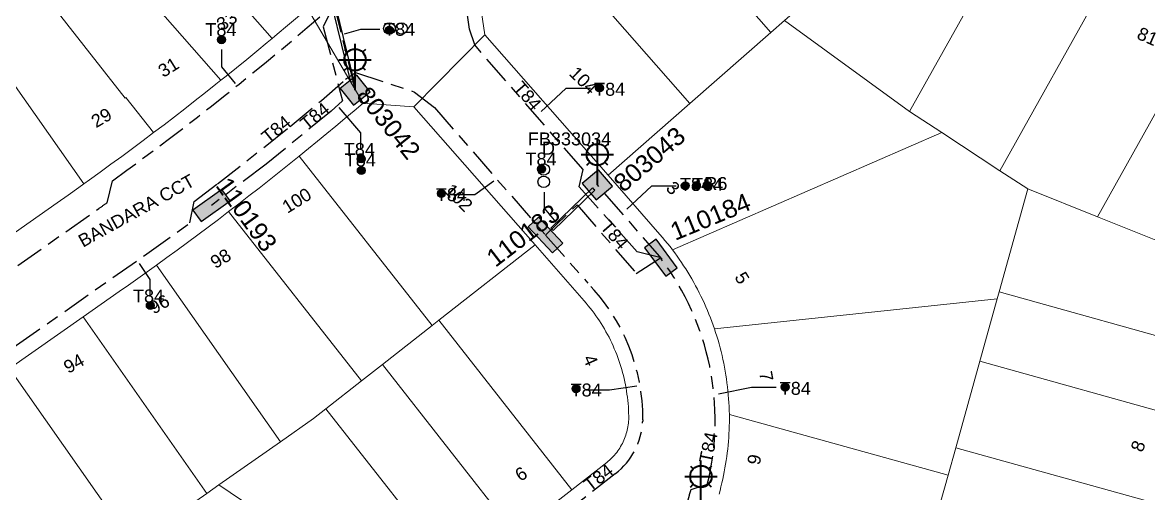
# Model space of a CAD drawing. Header units: metres. Extents: x 289087 to 291245, y 6227587 to 6229773.
# Drawn here: x 290160.7 to 290317.4, y 6228566.2 to 6228631.8 of the extents above; entities that cross this region are included whole.
import ezdxf
from ezdxf.enums import TextEntityAlignment as Align

# ---------------------------------------------------------------- set-up
doc = ezdxf.new("R2010")
doc.units = ezdxf.units.M
doc.linetypes.add('Cable Exist UG', pattern=[8.2, 4, -1.2, 1.8, -1.2])
for name, color, linetype in [('_User Ducts Config', 7, 'Continuous'), ('Duct_SP_EXT', 7, 'Continuous'), ('Equip_SP_SL_EXT', 7, 'Continuous'), ('Mains_LV_EXT', 7, 'Continuous'), ('Mains_LV_SL_EXT', 7, 'Continuous'), ('SupportsUG_SP_LV_EXT', 7, 'Continuous'), ('SupportsUG_SP_LV_SL_EXT', 7, 'Continuous')]:
    doc.layers.add(name, color=color, linetype=linetype)
doc.layers.add('Cadastre Land Parcels_SP_EXT', color=9, linetype='Continuous', lineweight=5)
doc.layers.add('Cadastre Roads_SP_EXT', color=9, linetype='Continuous', lineweight=5)
doc.styles.add('COLUMN_LABEL', font='arial.ttf')
doc.styles.add('iecARIAL', font='arial.ttf', dxfattribs={"height": 2})
doc.styles.add('POLE_LABEL', font='arial.ttf')
doc.styles.get("Standard").update_dxf_attribs({"font": 'arial.ttf'})

# ---------------------------------------------------------------- blocks, each defined once
blk = doc.blocks.new('COLUMN_EXT')
blk.add_hatch(color=256).paths.add_polyline_path([(-1.49, 1.48), (-1.49, -1.49), (1.48, -1.49), (1.48, 1.48)])
blk.add_lwpolyline([(-1.49, -1.49), (1.48, -1.49), (1.48, 1.48), (-1.49, 1.48)], close=True)
for tag, height, style, flags, p in [('ASSET_NUM', 2.5, 'COLUMN_LABEL', 8, (2, 2)), ('STRUCTURE_PLANT_NUMBER', 0.2, 'POLE_LABEL', 9, (1.81, 0.03)), ('STREET_CODE', 0.2, 'COLUMN_LABEL', 9, (1.81, -0.2))]:
    blk.add_attdef(tag, text='', height=height, dxfattribs=dict(style=style, flags=flags)).set_placement(p, align=Align.MIDDLE_LEFT)
at = {"flags": 9}
for tag, p in [('COLUMN_TYPE', (1.81, -0.4)), ('OWNED_BY', (1.81, -0.6)), ('STATE', (1.81, -0.8)), ('USAGE', (1.81, -1)), ('STREETNAME', (1.81, -1.6)), ('LEGEND', (1.81, -1.2)), ('LOCATION', (1.81, -1.4)), ('SUBURB', (1.81, -1.8)), ('NOTES', (1.81, -2))]:
    blk.add_attdef(tag, text='', height=0.2, dxfattribs=at).set_placement(p, align=Align.MIDDLE_LEFT)
at = {"flags": 1}
blk.add_attdef('Z', (1.81, -2.35), '', height=0.2, dxfattribs=at)
blk = doc.blocks.new('PILLAR_EXT')
blk.add_hatch(color=256).paths.add_polyline_path([(-2.475, 0.99), (-2.475, -0.99), (2.475, -0.99), (2.475, 0.99)])
blk.add_lwpolyline([(-2.475, -0.99), (2.475, -0.99), (2.475, 0.99), (-2.475, 0.99)], close=True)
at = {"style": 'iecARIAL', "flags": 8}
blk.add_attdef('ASSET_NUM', (1.5, 3.5), '', height=2.5, dxfattribs=at)
for tag, p, flags in [('OWNED_BY', (0, -0.2), 9), ('STATE', (0, -0.4), 9), ('SUPPORT_TYPE', (0, -0.6), 9), ('USAGE', (0, -0.8), 9), ('LEGEND', (0, -1), 9), ('LOCATION', (0, -1.2), 9), ('NOTES', (0, -1.4), 9), ('PARENT', (0, -1.6), 9), ('STREETNAME', (0, -1.8), 9), ('SUBURB', (0, -2), 1)]:
    blk.add_attdef(tag, p, '', height=0.2, dxfattribs=dict(flags=flags))
blk = doc.blocks.new('DUCT_EXT')
blk.add_circle((0, 0.8), 0.8)
at = {"flags": 1}
blk.add_attdef('Z', (0, 0), '', height=0.2, dxfattribs=at)
at = {"flags": 9}
for tag, p in [('DUCT_CODE', (0, 0)), ('XSECT_TYPE', (0, -0.2)), ('STATE', (0, -0.6)), ('FB_REFERENCE', (0, -0.4)), ('NOTES', (0, -0.8))]:
    blk.add_attdef(tag, text='', height=0.2, dxfattribs=at).set_placement(p, align=Align.MIDDLE_LEFT)
blk = doc.blocks.new('SL_LANTERN_EXT')
at = {"lineweight": 40}
for p, q in [((0, 1.97), (0, 6.47)), ((-1.46, 5.68), (-1.06, 5.28)), ((1.46, 5.68), (1.06, 5.28)), ((-2.25, 4.22), (2.25, 4.22)), ((-1.46, 2.76), (-1.06, 3.16)), ((1.46, 2.76), (1.06, 3.16)), ((0, 0), (0, 2.72))]:
    blk.add_line(p, q, dxfattribs=at)
blk.add_circle((0, 4.22), 1.5, dxfattribs=at)
at = {"style": 'iecARIAL', "flags": 9}
blk.add_attdef('ASSET_NUM', (1.5, 1.5), '', height=2.5, dxfattribs=at)
for tag, p, height, flags in [('OPERATING_VOLTAGE', (0.98, -1.65), 0.2, 9), ('CONSTRUCTED_VOLTAGE', (0.98, -0.65), 0.2, 9), ('CONTROL_TYPE', (0.98, -0.85), 0.2, 9), ('LANTERN_PURPOSE', (0.98, -1.05), 0.2, 9), ('LANTERN_TYPE', (0.98, -1.25), 0.2, 9), ('NO_PHASES', (0.98, -1.45), 0.2, 9), ('LNUMBER', (2.18, -3.25), 2.5, 8), ('ORIENTATION', (0.98, -1.85), 0.2, 9), ('OWNED_BY', (0.98, -2.05), 0.2, 9), ('STATE', (0.98, -2.25), 0.2, 9), ('USAGE', (0.98, -2.45), 0.2, 9), ('CEXIST', (0.98, -2.65), 0.2, 9), ('CNEW', (0.98, -2.85), 0.2, 9), ('CNUMBER', (0.98, -3.05), 0.2, 9), ('CREMOVE', (0.98, -3.25), 0.2, 9), ('CREPLACE', (0.98, -3.45), 0.2, 9), ('LKINGHEIGHT', (0.98, -3.65), 0.2, 9), ('LBRACKET', (0.98, -3.85), 0.2, 9), ('LBRACKETVOCAB', (0.98, -4.05), 0.2, 9), ('LCATEGORY', (0.98, -4.25), 0.2, 9), ('LCHARGE1', (0.98, -4.45), 0.2, 9), ('LCHARGE1PERCENT', (0.98, -4.65), 0.2, 9), ('LCHARGE2', (0.98, -4.85), 0.2, 9), ('LCHARGE2PERCENT', (0.98, -5.05), 0.2, 9), ('LCHARGE3', (0.98, -5.25), 0.2, 9), ('LCHARGE3PERCENT', (0.98, -5.45), 0.2, 9), ('LEXIST', (0.98, -5.65), 0.2, 9), ('LLAMP', (0.98, -5.85), 0.2, 9), ('LLAMPVOCAB', (0.98, -6.05), 0.2, 9), ('LMAST', (0.98, -6.25), 0.2, 9), ('LMASTVOCAB', (0.98, -6.45), 0.2, 9), ('LNEW', (0.98, -6.65), 0.2, 9), ('LANTNUMBER', (0.98, -6.85), 0.2, 9), ('LOUTREACH', (0.98, -7.25), 0.2, 9), ('LOUTREACHVOCAB', (0.98, -7.45), 0.2, 9), ('LRATECODE', (0.98, -7.65), 0.2, 9), ('LREMOVE', (0.98, -7.85), 0.2, 9), ('STREETNAME', (0.98, -9.25), 0.2, 9), ('SUBURB', (0.98, -9.45), 0.2, 1), ('LREPLACE', (0.98, -8.05), 0.2, 9), ('LTYPE', (0.98, -8.25), 0.2, 9), ('LTYPEVOCAB', (0.98, -8.45), 0.2, 9), ('LEGEND', (0.98, -8.65), 0.2, 9), ('LOCATION', (0.98, -8.85), 0.2, 9), ('NOTES', (0.98, -9.05), 0.2, 9)]:
    blk.add_attdef(tag, p, '', height=height, dxfattribs=dict(flags=flags))
blk = doc.blocks.new('CABLE_LARGE_EXT')
h = blk.add_hatch(color=256)
edge = h.paths.add_edge_path()
edge.add_arc((0, 0.55), 0.55, 0, 360)
blk.add_circle((0, 0.55), 0.55)
at = {"flags": 1}
blk.add_attdef('Z', (0, 0), '', height=0.2, dxfattribs=at)
at = {"flags": 9}
for tag, p in [('COND_CODE', (0, 0)), ('STATE', (0, -0.4)), ('XSECT_SIZE', (0, -0.6)), ('FB_REFERENCE', (0, -0.2)), ('NOTES', (0, -0.8))]:
    blk.add_attdef(tag, text='', height=0.2, dxfattribs=at).set_placement(p, align=Align.MIDDLE_LEFT)

msp = doc.modelspace()

# ---------------------------------------------------------------- linework, layer by layer
at = {"layer": '_User Ducts Config'}
for points in [[(290210.43, 6228630.81), (290207.75, 6228630.81), (290205.47, 6228630.14)], [(290188.39, 6228628.01), (290188.38, 6228625.59), (290190.3, 6228623.28)], [(290239.75, 6228622.61), (290236.32, 6228622.61), (290232.89, 6228619.4)], [(290207.78, 6228614.03), (290207.79, 6228616.43), (290204.78, 6228619.96)], [(290220.34, 6228607.82), (290223.67, 6228607.82), (290226.28, 6228609.71)], [(290251.68, 6228608.99), (290248.24, 6228608.99), (290244.82, 6228605.79)], [(290233.31, 6228608.16), (290233.32, 6228605.94), (290234.95, 6228603.97)], [(290178.45, 6228593.61), (290178.45, 6228596.01), (290176.97, 6228598.2)], [(290239.1, 6228580.62), (290242.42, 6228580.62), (290246.19, 6228581.18)], [(290265.59, 6228580.96), (290262.15, 6228580.95), (290257.56, 6228580)]]:
    msp.add_lwpolyline(points, dxfattribs=at)
at = {"layer": 'Cadastre Land Parcels_SP_EXT', "linetype": 'Continuous'}
for points in [[(290266.76, 6228632.07), (290276.14, 6228640.28), (290256.36, 6228662.85), (290245.08, 6228652.96), (290264.86, 6228630.4), (290266.76, 6228632.07)], [(290196.15, 6228630.17), (290197.56, 6228631.35), (290198.96, 6228632.54), (290200.36, 6228633.74), (290201.75, 6228634.94), (290202.41, 6228635.52), (290183.3, 6228657.34), (290176.39, 6228651.29), (290195.43, 6228629.56), (290196.15, 6228630.17)], [(290264.86, 6228630.4), (290245.08, 6228652.96), (290233.8, 6228643.08), (290253.58, 6228620.51), (290264.86, 6228630.4)], [(290189.04, 6228624.32), (290190.47, 6228625.48), (290191.9, 6228626.64), (290193.32, 6228627.81), (290194.74, 6228628.99), (290195.43, 6228629.56), (290176.39, 6228651.29), (290169.48, 6228645.23), (290188.32, 6228623.74), (290189.04, 6228624.32)], [(290298.84, 6228645.65), (290297.91, 6228646.28), (290296.98, 6228646.91), (290296.06, 6228647.55), (290295.14, 6228648.19), (290294.22, 6228648.84), (290293.31, 6228649.5), (290292.41, 6228650.16), (290291.5, 6228650.83), (290290.6, 6228651.5), (290289.71, 6228652.18), (290276.14, 6228640.28), (290266.76, 6228632.07), (290284.17, 6228619.38), (290298.84, 6228645.65)], [(290186.18, 6228622.04), (290187.61, 6228623.18), (290188.32, 6228623.74), (290169.48, 6228645.23), (290167.21, 6228643.24), (290161.1, 6228638.96), (290174.99, 6228621.25), (290175.08, 6228621.33), (290178.94, 6228616.44), (290180.4, 6228617.55), (290181.85, 6228618.66), (290183.3, 6228619.78), (290184.74, 6228620.91), (290186.18, 6228622.04)], [(290311.63, 6228637.8), (290310.62, 6228638.37), (290309.62, 6228638.94), (290308.62, 6228639.52), (290307.62, 6228640.1), (290306.63, 6228640.7), (290305.64, 6228641.29), (290304.66, 6228641.9), (290303.68, 6228642.51), (290302.7, 6228643.12), (290301.73, 6228643.74), (290300.76, 6228644.37), (290299.8, 6228645.01), (290298.84, 6228645.65), (290284.17, 6228619.38), (290288.64, 6228616.45), (290296.75, 6228611.14), (290311.63, 6228637.8)], [(290253.58, 6228620.51), (290233.8, 6228643.08), (290229.3, 6228639.11), (290225.8, 6228636.04), (290224.58, 6228633.16), (290225.05, 6228630.07), (290242.19, 6228610.51), (290253.58, 6228620.51)], [(290161.1, 6228638.96), (290152.58, 6228632.98), (290169.22, 6228609.29), (290170.02, 6228609.86), (290171.52, 6228610.94), (290173.01, 6228612.03), (290174.5, 6228613.12), (290175.99, 6228614.22), (290177.47, 6228615.33), (290178.94, 6228616.44), (290175.08, 6228621.33), (290174.99, 6228621.25), (290161.1, 6228638.96)], [(290325.03, 6228631.02), (290323.98, 6228631.5), (290322.93, 6228631.99), (290321.89, 6228632.49), (290320.84, 6228632.99), (290319.81, 6228633.5), (290318.77, 6228634.02), (290317.74, 6228634.54), (290316.71, 6228635.06), (290315.69, 6228635.6), (290314.67, 6228636.14), (290313.65, 6228636.69), (290312.64, 6228637.24), (290311.63, 6228637.8), (290296.75, 6228611.14), (290300.63, 6228608.61), (290310.34, 6228604.72), (290325.03, 6228631.02)], [(290288.64, 6228616.45), (290284.17, 6228619.38), (290266.76, 6228632.07), (290264.86, 6228630.4), (290253.58, 6228620.51), (290242.19, 6228610.51), (290249.41, 6228602.27), (290249.77, 6228601.85), (290250.12, 6228601.43), (290250.47, 6228601), (290250.82, 6228600.57), (290251.15, 6228600.14), (290288.64, 6228616.45)], [(290335.6, 6228622.33), (290332.95, 6228627.63), (290331.95, 6228628.04), (290330.95, 6228628.45), (290329.96, 6228628.86), (290328.97, 6228629.28), (290327.98, 6228629.71), (290326.99, 6228630.14), (290326.01, 6228630.58), (290325.03, 6228631.02), (290310.34, 6228604.72), (290328.65, 6228597.37), (290335.6, 6228622.33)], [(290218.65, 6228590.32), (290232.03, 6228600.83), (290215.18, 6228620.05), (290208.1, 6228620.55), (290206.84, 6228619.49), (290205.58, 6228618.42), (290204.31, 6228617.36), (290203.04, 6228616.31), (290201.76, 6228615.26), (290200.48, 6228614.22), (290199.2, 6228613.18), (290217.72, 6228589.59), (290218.65, 6228590.32)], [(290296.36, 6228593.28), (290296.64, 6228594.25), (290300.63, 6228608.61), (290296.75, 6228611.14), (290288.64, 6228616.45), (290251.15, 6228600.14), (290251.48, 6228599.7), (290251.8, 6228599.26), (290252.11, 6228598.82), (290252.42, 6228598.37), (290252.72, 6228597.91), (290253.01, 6228597.46), (290253.3, 6228597), (290253.58, 6228596.53), (290253.86, 6228596.06), (290254.13, 6228595.59), (290254.39, 6228595.11), (290254.64, 6228594.63), (290254.89, 6228594.15), (290255.13, 6228593.66), (290255.37, 6228593.17), (290255.6, 6228592.67), (290255.82, 6228592.17), (290256.03, 6228591.67), (290256.24, 6228591.17), (290256.44, 6228590.67), (290256.63, 6228590.16), (290256.82, 6228589.64), (290257, 6228589.13), (290296.36, 6228593.28)], [(290210.78, 6228584.14), (290217.72, 6228589.59), (290199.2, 6228613.18), (290197.81, 6228612.05), (290196.42, 6228610.94), (290195.02, 6228609.83), (290193.62, 6228608.73), (290192.21, 6228607.63), (290190.8, 6228606.53), (290189.38, 6228605.45), (290207.89, 6228581.88), (290210.78, 6228584.14)], [(290328.65, 6228597.37), (290310.34, 6228604.72), (290300.63, 6228608.61), (290296.64, 6228594.25), (290325.53, 6228586.2), (290328.65, 6228597.37)], [(290201.21, 6228576.63), (290202.91, 6228577.97), (290207.89, 6228581.88), (290189.38, 6228605.45), (290187.96, 6228604.36), (290186.53, 6228603.29), (290185.1, 6228602.22), (290183.67, 6228601.15), (290182.23, 6228600.09), (290180.79, 6228599.04), (290179.34, 6228597.99), (290196.59, 6228573.39), (290201.21, 6228576.63)], [(290242.02, 6228570.52), (290242.21, 6228570.68), (290242.39, 6228570.84), (290242.57, 6228571.01), (290242.75, 6228571.18), (290242.92, 6228571.36), (290243.09, 6228571.54), (290243.25, 6228571.73), (290243.4, 6228571.92), (290243.55, 6228572.11), (290243.69, 6228572.32), (290243.82, 6228572.52), (290243.95, 6228572.73), (290244.08, 6228572.95), (290244.19, 6228573.16), (290244.3, 6228573.38), (290244.4, 6228573.61), (290244.5, 6228573.83), (290244.59, 6228574.06), (290244.67, 6228574.3), (290244.74, 6228574.53), (290244.81, 6228574.77), (290244.87, 6228575.01), (290244.92, 6228575.25), (290244.96, 6228575.49), (290245, 6228575.73), (290245.03, 6228575.98), (290245.05, 6228576.22), (290245.07, 6228576.47), (290245.07, 6228576.71), (290245.07, 6228576.96), (290245.06, 6228577.4), (290245.04, 6228577.84), (290245.02, 6228578.28), (290244.98, 6228578.71), (290244.94, 6228579.15), (290244.89, 6228579.59), (290244.83, 6228580.02), (290244.77, 6228580.46), (290244.7, 6228580.89), (290244.62, 6228581.32), (290244.53, 6228581.75), (290244.43, 6228582.18), (290244.33, 6228582.61), (290244.22, 6228583.03), (290244.1, 6228583.46), (290243.98, 6228583.88), (290243.85, 6228584.3), (290243.71, 6228584.71), (290243.56, 6228585.13), (290243.4, 6228585.54), (290243.24, 6228585.95), (290243.07, 6228586.35), (290242.9, 6228586.75), (290242.72, 6228587.15), (290242.52, 6228587.55), (290242.33, 6228587.94), (290242.12, 6228588.33), (290241.91, 6228588.71), (290241.7, 6228589.1), (290241.47, 6228589.47), (290241.24, 6228589.85), (290241.01, 6228590.22), (290240.76, 6228590.58), (290240.51, 6228590.94), (290240.26, 6228591.3), (290239.99, 6228591.65), (290239.72, 6228592), (290239.45, 6228592.34), (290239.17, 6228592.68), (290238.88, 6228593.01), (290232.03, 6228600.83), (290218.65, 6228590.32), (290237.16, 6228566.72), (290242.02, 6228570.52)], [(290188.02, 6228567.38), (290196.59, 6228573.39), (290179.34, 6228597.99), (290178.05, 6228597.06), (290176.75, 6228596.13), (290175.45, 6228595.21), (290174.15, 6228594.3), (290169.13, 6228590.77), (290186.35, 6228566.21), (290188.02, 6228567.38)], [(290290.6, 6228572.57), (290293.96, 6228584.62), (290296.36, 6228593.28), (290257, 6228589.13), (290257.17, 6228588.61), (290257.34, 6228588.08), (290257.5, 6228587.55), (290257.65, 6228587.02), (290257.8, 6228586.48), (290257.93, 6228585.94), (290258.06, 6228585.41), (290258.19, 6228584.87), (290258.3, 6228584.33), (290258.41, 6228583.78), (290258.5, 6228583.24), (290258.6, 6228582.69), (290258.68, 6228582.15), (290258.75, 6228581.6), (290258.82, 6228581.05), (290258.88, 6228580.5), (290258.93, 6228579.95), (290258.98, 6228579.39), (290259.01, 6228578.84), (290259.04, 6228578.29), (290259.06, 6228577.74), (290259.08, 6228577.18), (290289.53, 6228568.72), (290290.6, 6228572.57)], [(290325.53, 6228586.2), (290296.64, 6228594.25), (290296.36, 6228593.28), (290293.96, 6228584.62), (290322.85, 6228576.56), (290325.53, 6228586.2)], [(290186.35, 6228566.21), (290169.13, 6228590.77), (290158.89, 6228583.6), (290176.11, 6228559.04), (290186.35, 6228566.21)], [(290237.16, 6228566.72), (290218.65, 6228590.32), (290217.72, 6228589.59), (290210.78, 6228584.14), (290229.28, 6228560.57), (290237.16, 6228566.72)], [(290229.28, 6228560.57), (290210.78, 6228584.14), (290207.89, 6228581.88), (290202.91, 6228577.97), (290221.41, 6228554.41), (290229.28, 6228560.57)], [(290322.85, 6228576.56), (290293.96, 6228584.62), (290290.6, 6228572.57), (290319.49, 6228564.53), (290322.85, 6228576.56)], [(290176.11, 6228559.04), (290158.89, 6228583.6), (290148.66, 6228576.42), (290165.88, 6228551.86), (290176.11, 6228559.04)], [(290219.07, 6228552.57), (290221.41, 6228554.41), (290202.91, 6228577.97), (290201.21, 6228576.63), (290196.59, 6228573.39), (290188.02, 6228567.38), (290214.56, 6228549.41), (290219.07, 6228552.57)], [(290319.49, 6228564.53), (290290.6, 6228572.57), (290289.53, 6228568.72), (290287.24, 6228560.54), (290316.14, 6228552.48), (290319.49, 6228564.53)], [(290214.56, 6228549.41), (290188.02, 6228567.38), (290186.35, 6228566.21), (290176.11, 6228559.04), (290181.07, 6228552), (290188.27, 6228548.12), (290200.31, 6228544.76), (290212.35, 6228541.41), (290214.56, 6228549.41)]]:
    msp.add_lwpolyline(points, close=True, dxfattribs=at)
msp.add_lwpolyline([(290287.24, 6228560.54), (290289.53, 6228568.72), (290259.08, 6228577.18), (290259.08, 6228576.65), (290259.08, 6228576.11), (290259.07, 6228575.58), (290259.05, 6228575.05), (290259.02, 6228574.51), (290258.99, 6228573.98), (290258.95, 6228573.45), (290258.91, 6228572.91), (290258.85, 6228572.38), (290258.79, 6228571.85), (290258.72, 6228571.32), (290258.65, 6228570.79), (290258.56, 6228570.27), (290258.47, 6228569.74), (290258.38, 6228569.21), (290258.27, 6228568.69), (290258.16, 6228568.17), (290258.04, 6228567.65), (290257.91, 6228567.13), (290257.78, 6228566.61), (290257.64, 6228566.09)], dxfattribs=at)
at = {"layer": 'Cadastre Roads_SP_EXT', "linetype": 'Continuous'}
for points in [[(290198.96, 6228632.54), (290197.56, 6228631.35), (290196.15, 6228630.17), (290195.43, 6228629.56), (290194.74, 6228628.99), (290193.32, 6228627.81), (290191.9, 6228626.64), (290190.47, 6228625.48), (290189.04, 6228624.32), (290188.32, 6228623.74), (290187.61, 6228623.18), (290186.18, 6228622.04), (290184.74, 6228620.91), (290183.3, 6228619.78), (290181.85, 6228618.66), (290180.4, 6228617.55), (290178.94, 6228616.44), (290177.47, 6228615.33), (290175.99, 6228614.22), (290174.5, 6228613.12), (290173.01, 6228612.03), (290171.52, 6228610.94), (290170.02, 6228609.86), (290169.22, 6228609.29), (290168.52, 6228608.79), (290167.03, 6228607.73), (290165.54, 6228606.68), (290161.77, 6228604.04), (290154.32, 6228598.81)], [(290158.89, 6228583.6), (290169.13, 6228590.77), (290174.15, 6228594.3), (290175.45, 6228595.21), (290176.75, 6228596.13), (290178.05, 6228597.06), (290179.34, 6228597.99), (290180.79, 6228599.04), (290182.23, 6228600.09), (290183.67, 6228601.15), (290185.1, 6228602.22), (290186.53, 6228603.29), (290187.96, 6228604.36), (290189.38, 6228605.45), (290190.8, 6228606.53), (290192.21, 6228607.63), (290193.62, 6228608.73), (290195.02, 6228609.83), (290196.42, 6228610.94), (290197.81, 6228612.05), (290199.2, 6228613.18), (290200.48, 6228614.22), (290201.76, 6228615.26), (290203.04, 6228616.31), (290204.31, 6228617.36), (290205.58, 6228618.42), (290206.84, 6228619.49), (290208.1, 6228620.55), (290200.36, 6228633.74)], [(290257.64, 6228566.09), (290257.78, 6228566.61), (290257.91, 6228567.13), (290258.04, 6228567.65), (290258.16, 6228568.17), (290258.27, 6228568.69), (290258.38, 6228569.21), (290258.47, 6228569.74), (290258.56, 6228570.27), (290258.65, 6228570.79), (290258.72, 6228571.32), (290258.79, 6228571.85), (290258.85, 6228572.38), (290258.91, 6228572.91), (290258.95, 6228573.45), (290258.99, 6228573.98), (290259.02, 6228574.51), (290259.05, 6228575.05), (290259.07, 6228575.58), (290259.08, 6228576.11), (290259.08, 6228576.65), (290259.08, 6228577.18), (290259.06, 6228577.74), (290259.04, 6228578.29), (290259.01, 6228578.84), (290258.98, 6228579.39), (290258.93, 6228579.95), (290258.88, 6228580.5), (290258.82, 6228581.05), (290258.75, 6228581.6), (290258.68, 6228582.15), (290258.6, 6228582.69), (290258.5, 6228583.24), (290258.41, 6228583.78), (290258.3, 6228584.33), (290258.19, 6228584.87), (290258.06, 6228585.41), (290257.93, 6228585.94), (290257.8, 6228586.48), (290257.65, 6228587.02), (290257.5, 6228587.55), (290257.34, 6228588.08), (290257.17, 6228588.61), (290257, 6228589.13), (290256.82, 6228589.64), (290256.63, 6228590.16), (290256.44, 6228590.67), (290256.24, 6228591.17), (290256.03, 6228591.67), (290255.82, 6228592.17), (290255.6, 6228592.67), (290255.37, 6228593.17), (290255.13, 6228593.66), (290254.89, 6228594.15), (290254.64, 6228594.63), (290254.39, 6228595.11), (290254.13, 6228595.59), (290253.86, 6228596.06), (290253.58, 6228596.53), (290253.3, 6228597), (290253.01, 6228597.46), (290252.72, 6228597.91), (290252.42, 6228598.37), (290252.11, 6228598.82), (290251.8, 6228599.26), (290251.48, 6228599.7), (290251.15, 6228600.14), (290250.82, 6228600.57), (290250.47, 6228601), (290250.12, 6228601.43), (290249.77, 6228601.85), (290249.41, 6228602.27), (290242.19, 6228610.51), (290225.05, 6228630.07), (290215.18, 6228620.05), (290232.03, 6228600.83), (290238.88, 6228593.01), (290239.17, 6228592.68), (290239.45, 6228592.34), (290239.72, 6228592), (290239.99, 6228591.65), (290240.26, 6228591.3), (290240.51, 6228590.94), (290240.76, 6228590.58), (290241.01, 6228590.22), (290241.24, 6228589.85), (290241.47, 6228589.47), (290241.7, 6228589.1), (290241.91, 6228588.71), (290242.12, 6228588.33), (290242.33, 6228587.94), (290242.52, 6228587.55), (290242.72, 6228587.15), (290242.9, 6228586.75), (290243.07, 6228586.35), (290243.24, 6228585.95), (290243.4, 6228585.54), (290243.56, 6228585.13), (290243.71, 6228584.71), (290243.85, 6228584.3), (290243.98, 6228583.88), (290244.1, 6228583.46), (290244.22, 6228583.03), (290244.33, 6228582.61), (290244.43, 6228582.18), (290244.53, 6228581.75), (290244.62, 6228581.32), (290244.7, 6228580.89), (290244.77, 6228580.46), (290244.83, 6228580.02), (290244.89, 6228579.59), (290244.94, 6228579.15), (290244.98, 6228578.71), (290245.02, 6228578.28), (290245.04, 6228577.84), (290245.06, 6228577.4), (290245.07, 6228576.96), (290245.07, 6228576.71), (290245.07, 6228576.47), (290245.05, 6228576.22), (290245.03, 6228575.98), (290245, 6228575.73), (290244.96, 6228575.49), (290244.92, 6228575.25), (290244.87, 6228575.01), (290244.81, 6228574.77), (290244.74, 6228574.53), (290244.67, 6228574.3), (290244.59, 6228574.06), (290244.5, 6228573.83), (290244.4, 6228573.61), (290244.3, 6228573.38), (290244.19, 6228573.16), (290244.08, 6228572.95), (290243.95, 6228572.73), (290243.82, 6228572.52), (290243.69, 6228572.32), (290243.55, 6228572.11), (290243.4, 6228571.92), (290243.25, 6228571.73), (290243.09, 6228571.54), (290242.92, 6228571.36), (290242.75, 6228571.18), (290242.57, 6228571.01), (290242.39, 6228570.84), (290242.21, 6228570.68), (290242.02, 6228570.52), (290237.16, 6228566.72), (290229.28, 6228560.57)]]:
    msp.add_lwpolyline(points, dxfattribs=at)
at = {"layer": 'Duct_SP_EXT'}
for p, q in [((290206.85, 6228623.63), (290204.36, 6228633.86)), ((290206.38, 6228623.51), (290203.9, 6228633.74)), ((290206.38, 6228623.51), (290206.61, 6228623.57)), ((290206.85, 6228623.63), (290206.61, 6228623.57)), ((290234.21, 6228603.15), (290240.01, 6228608.76)), ((290240.01, 6228608.76), (290240.18, 6228608.59)), ((290234.54, 6228602.81), (290240.35, 6228608.42)), ((290240.35, 6228608.42), (290240.18, 6228608.59)), ((290234.21, 6228603.15), (290234.37, 6228602.98)), ((290234.54, 6228602.81), (290234.37, 6228602.98))]:
    msp.add_line(p, q, dxfattribs=at)
at = {"layer": 'Mains_LV_EXT', "linetype": 'Cable Exist UG'}
for points in [[(290249.59, 6228599.01), (290246.26, 6228599.82), (290246.26, 6228599.82), (290238.17, 6228608.9), (290238.72, 6228611.29), (290238.72, 6228611.29), (290223.64, 6228628.65), (290222.91, 6228630.84), (290222.52, 6228633.44), (290223.94, 6228636.78), (290224.92, 6228637.91), (290226.62, 6228639.44), (290230.16, 6228642.54), (290230, 6228645.08), (290230, 6228645.08), (290240.41, 6228654.19), (290243.8, 6228654.41)], [(290204.03, 6228634.25), (290202.54, 6228631.2), (290205.23, 6228620.85), (290205.23, 6228620.85), (290203.65, 6228619.43), (290194.6, 6228612.06), (290186.99, 6228606.3)], [(290156.69, 6228584.62), (290159.85, 6228586.84), (290159.85, 6228586.84), (290178.02, 6228599.57), (290183.99, 6228603.86), (290184.57, 6228606.84), (290184.57, 6228606.84), (290187.82, 6228609.32), (290194.45, 6228614.51), (290197.95, 6228617.32), (290202.31, 6228620.93), (290205.67, 6228623.88), (290207.04, 6228624.84), (290215.26, 6228622.1), (290215.26, 6228622.1), (290218.02, 6228619.95), (290233.45, 6228602.23)], [(290233.49, 6228602.18), (290237.91, 6228606.39), (290237.91, 6228606.39), (290246.12, 6228596.84), (290249.55, 6228599.02)]]:
    msp.add_lwpolyline(points, dxfattribs=at)
for points in [[(290136.43, 6228584.13), (290139.9, 6228583.78), (290139.9, 6228583.78), (290171.31, 6228605.87), (290171.31, 6228605.87, 0.000856), (290172.46, 6228606.68), (290172.46, 6228606.68), (290173.22, 6228609.75), (290173.22, 6228609.75, 0.023182), (290204.04, 6228634.29)], [(290233.49, 6228602.18), (290239.38, 6228595.47), (290239.38, 6228595.47, -0.197292), (290247.04, 6228576.46), (290247.04, 6228576.46), (290247.03, 6228576.32), (290247, 6228576.19), (290247, 6228576.19, -0.221358), (290243.24, 6228568.96), (290243.24, 6228568.96), (290243.19, 6228568.92), (290221.79, 6228552.1)], [(290249.57, 6228598.89, -0.225891), (290256.01, 6228567.45), (290256.01, 6228567.45), (290253.74, 6228566.72), (290253.74, 6228566.72, -0.005678), (290253.51, 6228565.94), (290253.51, 6228565.94), (290253.49, 6228565.89), (290250.06, 6228553.93), (290251.63, 6228552.16)]]:
    msp.add_lwpolyline(points, format="xyb", dxfattribs=at)
at = {"layer": 'Mains_LV_SL_EXT', "linetype": 'Cable Exist UG'}
for points in [[(290204.05, 6228634.31), (290206.98, 6228622.36)], [(290249.71, 6228598.81), (290240.71, 6228609.17)]]:
    msp.add_lwpolyline(points, dxfattribs=at)

# ---------------------------------------------------------------- block references
at = {"layer": '_User Ducts Config'}
for name, p in [('DUCT_EXT', (290211.76, 6228630.14)), ('CABLE_LARGE_EXT', (290211.76, 6228630.16)), ('DUCT_EXT', (290213.46, 6228630.14)), ('CABLE_LARGE_EXT', (290188.39, 6228628.83)), ('CABLE_LARGE_EXT', (290241.01, 6228622.11)), ('CABLE_LARGE_EXT', (290207.82, 6228612.23)), ('CABLE_LARGE_EXT', (290232.94, 6228610.82)), ('CABLE_LARGE_EXT', (290207.85, 6228610.62)), ('CABLE_LARGE_EXT', (290252.94, 6228608.49)), ('CABLE_LARGE_EXT', (290254.49, 6228608.52)), ('CABLE_LARGE_EXT', (290256.01, 6228608.54)), ('CABLE_LARGE_EXT', (290218.99, 6228607.42)), ('CABLE_LARGE_EXT', (290178.48, 6228591.82)), ('CABLE_LARGE_EXT', (290237.74, 6228580.23)), ('CABLE_LARGE_EXT', (290266.85, 6228580.46))]:
    msp.add_blockref(name, p, dxfattribs=at)
at = {"layer": '_User Ducts Config', "rotation": 270.0463668177166}
for p in [(290232.44, 6228611.3), (290232.44, 6228609.6)]:
    msp.add_blockref('DUCT_EXT', p, dxfattribs=at)
at = {"layer": 'Equip_SP_SL_EXT'}
for p in [(290206.98, 6228622.36), (290240.71, 6228609.17), (290255.12, 6228564.33)]:
    msp.add_blockref('SL_LANTERN_EXT', p, dxfattribs=at)
at = {"layer": 'SupportsUG_SP_LV_EXT'}
ref = msp.add_blockref('PILLAR_EXT', (290186.99, 6228606.3), dxfattribs=dict(at, rotation=215.6331436049095))
ref.add_attrib('ASSET_NUM', '110193', dxfattribs={"layer": '0', "height": 2.5, "rotation": 305.6331, "style": 'iecARIAL'}).set_placement((290188.49, 6228609.8), align=Align.MIDDLE_LEFT)
ref = msp.add_blockref('PILLAR_EXT', (290249.55, 6228599.02), dxfattribs=dict(at, rotation=306.5501714694399))
ref.add_attrib('ASSET_NUM', '110184', dxfattribs={"layer": '0', "height": 2.5, "rotation": 22.3939, "style": 'iecARIAL'}).set_placement((290251.05, 6228602.52), align=Align.MIDDLE_LEFT)
ref = msp.add_blockref('PILLAR_EXT', (290233.49, 6228602.18), dxfattribs=dict(at, rotation=133.2615281418456))
ref.add_attrib('ASSET_NUM', '110183', dxfattribs={"layer": '0', "height": 2.5, "rotation": 37.5346, "style": 'iecARIAL'}).set_placement((290234.99, 6228605.68), align=Align.MIDDLE_RIGHT)
at = {"layer": 'SupportsUG_SP_LV_SL_EXT'}
ref = msp.add_blockref('COLUMN_EXT', (290206.98, 6228622.36), dxfattribs=dict(at, rotation=218.7254415732556))
ref.add_attrib('ASSET_NUM', '803042', dxfattribs={"layer": '0', "height": 2.5, "rotation": 308.7254, "style": 'COLUMN_LABEL'}).set_placement((290208.98, 6228623.11), align=Align.TOP_LEFT)
ref = msp.add_blockref('COLUMN_EXT', (290240.71, 6228609.17), dxfattribs=dict(at, rotation=310.4088030896032))
ref.add_attrib('ASSET_NUM', '803043', dxfattribs={"layer": '0', "height": 2.5, "rotation": 40.4088, "style": 'COLUMN_LABEL'}).set_placement((290242.71, 6228609.92), align=Align.TOP_LEFT)

# ---------------------------------------------------------------- texts
at = {"layer": '_User Ducts Config'}
for s, p in [('T84', (290186.14, 6228629.89)), ('T84', (290211.01, 6228629.93)), ('T84', (290240.25, 6228621.58)), ('T84', (290205.41, 6228613.2)), ('FB333034', (290231.03, 6228614.67)), ('D', (290232.99, 6228613.37)), ('T84', (290205.54, 6228611.74)), ('T84', (290230.7, 6228611.87)), ('R6', (290255.59, 6228608.46)), ('T84', (290218.23, 6228606.9)), ('T84', (290252.2, 6228608.32)), ('T84', (290253.88, 6228608.34)), ('T84', (290176.07, 6228592.79)), ('T84', (290236.98, 6228579.7)), ('T84', (290266.09, 6228579.93))]:
    msp.add_text(s, height=1.8, dxfattribs=at).set_placement(p)
at = {"layer": 'Cadastre Land Parcels_SP_EXT'}
for s, rotation, p in [('33', 32.9052, (290188.44, 6228630.54)), ('81', 336.1941, (290315.65, 6228629.59)), ('31', 31.8957, (290180.29, 6228624.05)), ('104', 315.3649, (290236.66, 6228624.56)), ('29', 30.4786, (290170.93, 6228617.04)), ('100', 31.9781, (290197.56, 6228605.13)), ('102', 315, (290219.29, 6228608.24)), ('3', 315.3626, (290250.12, 6228608.59)), ('98', 30.6997, (290187.53, 6228597.43)), ('5', 301.4052, (290259.73, 6228596.34)), ('96', 29.2041, (290178.94, 6228591.09)), ('94', 29.2041, (290167.06, 6228582.83)), ('4', 294.0406, (290238.66, 6228585.03)), ('7', 280.905, (290263.21, 6228583.03)), ('8', 69.7751, (290316.57, 6228571.82)), ('9', 79.6027, (290263.31, 6228570.07)), ('6', 31.7595, (290229.97, 6228567.79))]:
    msp.add_text(s, height=1.8, rotation=rotation, dxfattribs=at).set_placement(p)
at = {"layer": 'Cadastre Roads_SP_EXT'}
msp.add_text('BANDARA CCT', height=1.8, rotation=29.1047, dxfattribs=at).set_placement((290169.11, 6228600.41))
at = {"layer": 'Mains_LV_EXT'}
for rotation, p in [(311.0423, (290228.88, 6228622.62)), (38.9827, (290200.27, 6228616.68)), (38.9827, (290194.88, 6228614.84)), (311.0427, (290241, 6228603.26)), (78.3005, (290256.6, 6228570.3)), (37.5991, (290239.69, 6228566.39))]:
    msp.add_text('T84', height=1.8, rotation=rotation, dxfattribs=at).set_placement(p)

doc.saveas('drawing.dxf')
